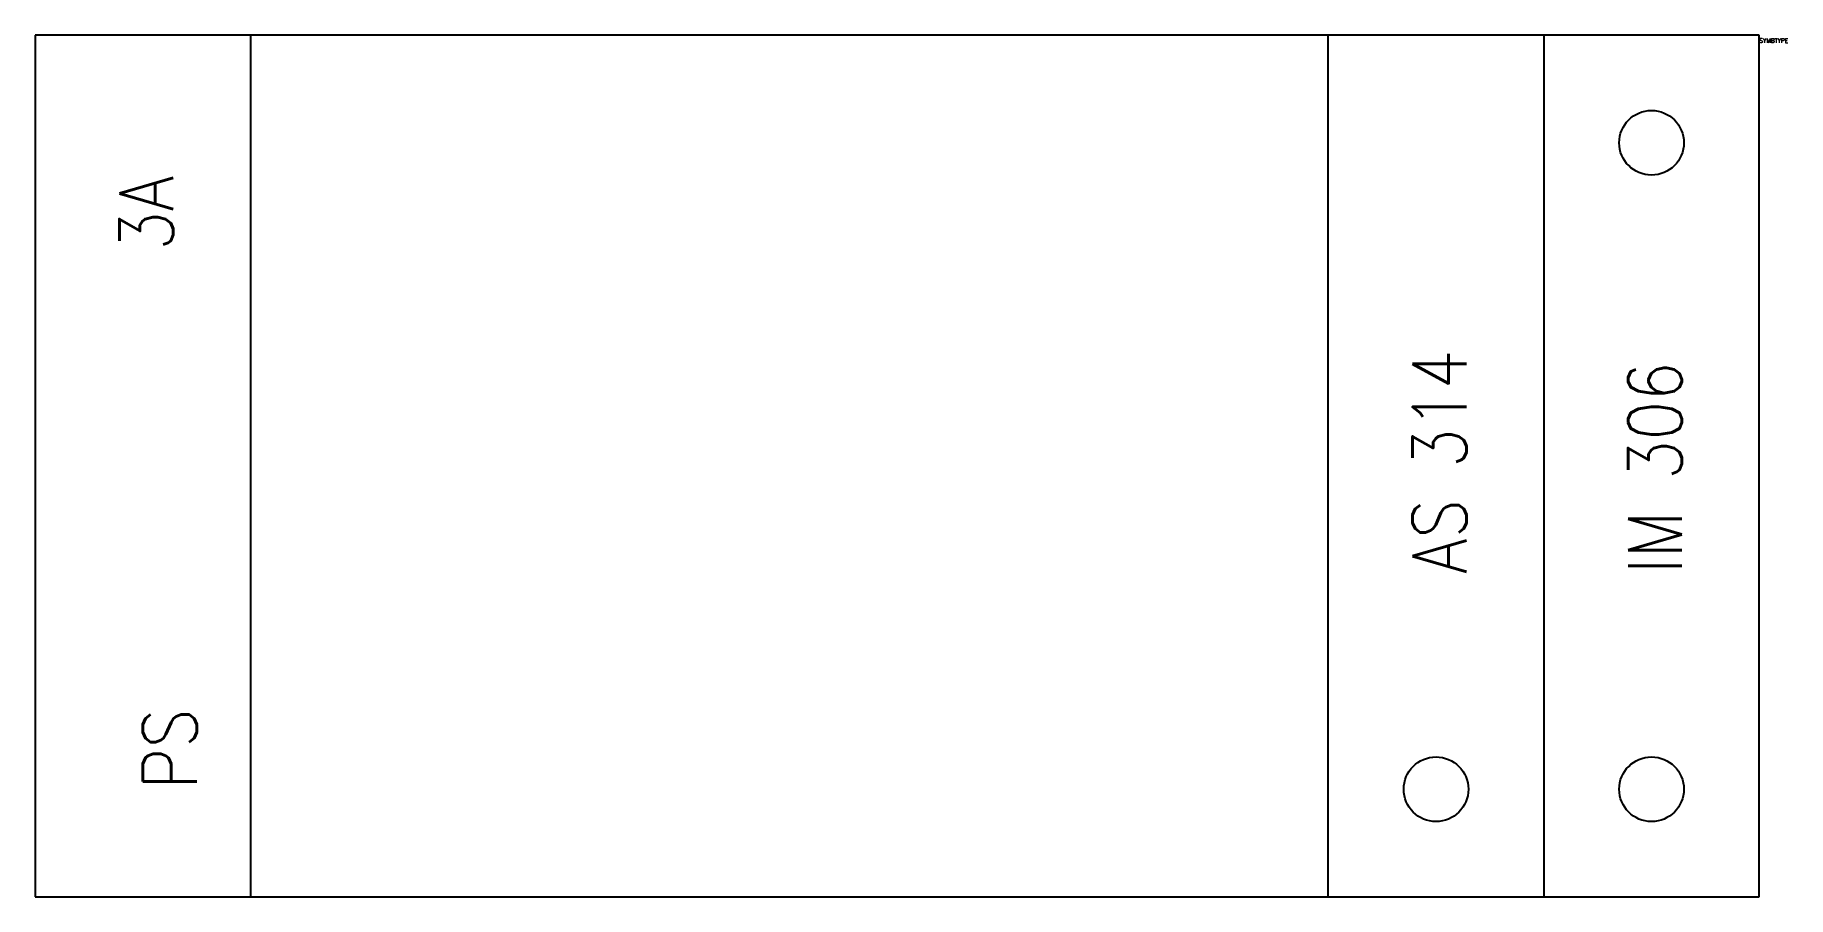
# Model space of a CAD drawing. Extents: x 30 to 111.3, y 110.4 to 150.4.
import ezdxf

# ---------------------------------------------------------------- set-up
doc = ezdxf.new("R2010")
doc.units = 0
doc.header["$LTSCALE"] = 6
doc.header["$MEASUREMENT"] = 0
doc.layers.get('0').update_dxf_attribs({"linetype": 'CONTINUOUS'})
doc.layers.add('1', color=7, linetype='CONTINUOUS')
doc.styles.get("Standard").update_dxf_attribs({"font": 'simplex', "width": 0.85})

msp = doc.modelspace()

# ---------------------------------------------------------------- linework, layer by layer
at = {"layer": '1'}
for p, q in [((110, 150.356), (30, 150.356)), ((30, 150.356), (30, 110.356)), ((40, 150.356), (40, 110.356)), ((90, 110.356), (90, 150.356)), ((100, 150.356), (100, 110.356)), ((110, 110.356), (110, 150.356)), ((30, 110.356), (110, 110.356))]:
    msp.add_line(p, q, dxfattribs=at)
for centre in [(105, 145.356), (95, 115.356), (105, 115.356)]:
    msp.add_circle(centre, 1.5, dxfattribs=at)

# ---------------------------------------------------------------- texts
at = {"flags": 1}
msp.add_attdef('SYMBTYPE', (110, 150), 'GN', height=0.2, dxfattribs=at)
at = {"layer": '1', "width": 0.85}
for s, p in [('3A', (36.413, 140.356)), ('AS 314', (96.413, 125.356)), ('IM 306', (106.413, 125.356)), ('PS', (37.5, 115.356))]:
    msp.add_text(s, height=2.5, rotation=90, dxfattribs=at).set_placement(p)

doc.saveas('drawing.dxf')
